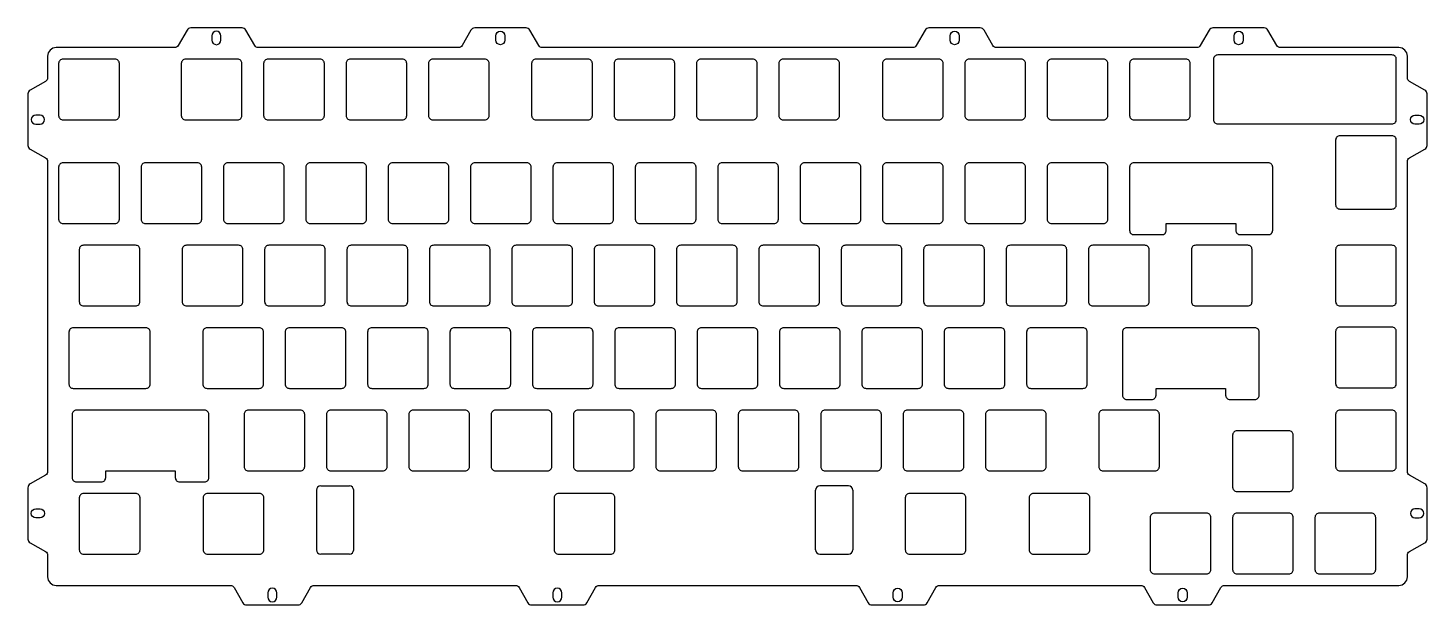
# Model space of a CAD drawing. Header units: millimetres. Extents: x 512 to 835, y 148 to 281.
import ezdxf

# ---------------------------------------------------------------- set-up
doc = ezdxf.new("R2010")
doc.units = ezdxf.units.MM

msp = doc.modelspace()

# ---------------------------------------------------------------- linework, layer by layer
at = {"linetype": 'Continuous'}
for p, q in [((579.5, 175.16), (586.1, 175.16)), ((701.22, 175.16), (694.62, 175.16)), ((578.5, 174.16), (578.5, 160.41)), ((587.1, 160.41), (587.1, 174.16)), ((693.62, 160.41), (693.62, 174.16)), ((702.22, 174.16), (702.22, 160.41))]:
    msp.add_line(p, q, dxfattribs=at)
for p, q in [((586.1, 159.41), (579.5, 159.41)), ((694.62, 159.41), (701.22, 159.41))]:
    msp.add_line(p, q)
for points in [[(706.65, 147.69), (718.49, 147.69, 0.267949), (719.36, 148.19), (721.39, 151.71, -0.267949), (722.26, 152.21), (768.63, 152.21, -0.267949), (769.5, 151.71), (771.53, 148.19, 0.267949), (772.4, 147.69), (784.24, 147.69, 0.267949), (785.11, 148.19), (787.14, 151.71, -0.267949), (788.01, 152.21), (828.13, 152.21, 0.414214), (830.13, 154.21), (830.13, 159.12, -0.267949), (830.63, 159.99), (834.16, 162.02, 0.267949), (834.66, 162.89), (834.66, 174.73, 0.267949), (834.16, 175.6), (830.63, 177.64, -0.267949), (830.13, 178.5), (830.13, 249.87, -0.267949), (830.63, 250.74), (834.16, 252.77, 0.267949), (834.66, 253.64), (834.66, 265.48, 0.267949), (834.16, 266.35), (830.63, 268.39, -0.267949), (830.13, 269.25), (830.13, 274.16, 0.414214), (828.13, 276.16), (800.89, 276.16, -0.267949), (800.02, 276.66), (797.98, 280.19, 0.267949), (797.12, 280.69), (785.27, 280.69, 0.267949), (784.41, 280.19), (782.37, 276.66, -0.267949), (781.51, 276.16), (735.39, 276.16, -0.267949), (734.52, 276.66), (732.48, 280.19, 0.267949), (731.62, 280.69), (719.77, 280.69, 0.267949), (718.91, 280.19), (716.87, 276.66, -0.267949), (716.01, 276.16), (630.64, 276.16, -0.267949), (629.77, 276.66), (627.73, 280.19, 0.267949), (626.87, 280.69), (615.02, 280.69, 0.267949), (614.16, 280.19), (612.12, 276.66, -0.267949), (611.26, 276.16), (565.14, 276.16, -0.267949), (564.27, 276.66), (562.23, 280.19, 0.267949), (561.37, 280.69), (549.52, 280.69, 0.267949), (548.66, 280.19), (546.62, 276.66, -0.267949), (545.76, 276.16), (518.51, 276.16, 0.414214), (516.51, 274.16), (516.51, 269.25, -0.267949), (516.01, 268.39), (512.48, 266.35, 0.267949), (511.98, 265.48), (511.98, 253.64, 0.267949), (512.48, 252.77), (516.01, 250.74, -0.267949), (516.51, 249.87), (516.51, 178.5, -0.267949), (516.01, 177.64), (512.48, 175.6, 0.267949), (511.98, 174.73), (511.98, 162.89, 0.267949), (512.48, 162.02), (516.01, 159.99, -0.267949), (516.51, 159.12), (516.51, 154.21, 0.414214), (518.51, 152.21), (558.63, 152.21, -0.267949), (559.5, 151.71), (561.53, 148.19, 0.267949), (562.4, 147.69), (574.24, 147.69, 0.267949), (575.11, 148.19), (577.14, 151.71, -0.267949), (578.01, 152.21), (624.38, 152.21, -0.267949), (625.25, 151.71), (627.28, 148.19, 0.267949), (628.15, 147.69), (639.99, 147.69, 0.267949), (640.86, 148.19), (642.89, 151.71, -0.267949), (643.76, 152.21), (702.88, 152.21, -0.267949), (703.75, 151.71), (705.78, 148.19, 0.267949)], [(554.4, 278.89), (554.4, 277.89, 1), (556.5, 277.89), (556.5, 278.89, 1)], [(622, 278.89), (622, 277.89, -1), (619.9, 277.89), (619.9, 278.89, -1)], [(726.75, 278.89), (726.75, 277.89, -1), (724.65, 277.89), (724.65, 278.89, -1)], [(792.25, 278.89), (792.25, 277.89, -1), (790.15, 277.89), (790.15, 278.89, -1)], [(827.58, 259.57), (827.58, 273.47, 0.414214), (826.58, 274.47), (786.41, 274.47, 0.414214), (785.41, 273.47), (785.41, 259.57, 0.414214), (786.41, 258.57), (826.58, 258.57, 0.414214)], [(520.06, 259.52), (532.06, 259.52, 0.414214), (533.06, 260.52), (533.06, 272.52, 0.414214), (532.06, 273.52), (520.06, 273.52, 0.414214), (519.06, 272.52), (519.06, 260.52, 0.414214)], [(548.34, 259.52), (560.34, 259.52, 0.414214), (561.34, 260.52), (561.34, 272.52, 0.414214), (560.34, 273.52), (548.34, 273.52, 0.414214), (547.34, 272.52), (547.34, 260.52, 0.414214)], [(567.34, 259.52), (579.34, 259.52, 0.414214), (580.34, 260.52), (580.34, 272.52, 0.414214), (579.34, 273.52), (567.34, 273.52, 0.414214), (566.34, 272.52), (566.34, 260.52, 0.414214)], [(586.34, 259.52), (598.34, 259.52, 0.414214), (599.34, 260.52), (599.34, 272.52, 0.414214), (598.34, 273.52), (586.34, 273.52, 0.414214), (585.34, 272.52), (585.34, 260.52, 0.414214)], [(605.34, 259.52), (617.34, 259.52, 0.414214), (618.34, 260.52), (618.34, 272.52, 0.414214), (617.34, 273.52), (605.34, 273.52, 0.414214), (604.34, 272.52), (604.34, 260.52, 0.414214)], [(629.15, 259.52), (641.15, 259.52, 0.414214), (642.15, 260.52), (642.15, 272.52, 0.414214), (641.15, 273.52), (629.15, 273.52, 0.414214), (628.15, 272.52), (628.15, 260.52, 0.414214)], [(648.15, 259.52), (660.15, 259.52, 0.414214), (661.15, 260.52), (661.15, 272.52, 0.414214), (660.15, 273.52), (648.15, 273.52, 0.414214), (647.15, 272.52), (647.15, 260.52, 0.414214)], [(667.15, 259.52), (679.15, 259.52, 0.414214), (680.15, 260.52), (680.15, 272.52, 0.414214), (679.15, 273.52), (667.15, 273.52, 0.414214), (666.15, 272.52), (666.15, 260.52, 0.414214)], [(686.15, 259.52), (698.15, 259.52, 0.414214), (699.15, 260.52), (699.15, 272.52, 0.414214), (698.15, 273.52), (686.15, 273.52, 0.414214), (685.15, 272.52), (685.15, 260.52, 0.414214)], [(710.06, 259.52), (722.06, 259.52, 0.414214), (723.06, 260.52), (723.06, 272.52, 0.414214), (722.06, 273.52), (710.06, 273.52, 0.414214), (709.06, 272.52), (709.06, 260.52, 0.414214)], [(729.06, 259.52), (741.06, 259.52, 0.414214), (742.06, 260.52), (742.06, 272.52, 0.414214), (741.06, 273.52), (729.06, 273.52, 0.414214), (728.06, 272.52), (728.06, 260.52, 0.414214)], [(748.06, 259.52), (760.06, 259.52, 0.414214), (761.06, 260.52), (761.06, 272.52, 0.414214), (760.06, 273.52), (748.06, 273.52, 0.414214), (747.06, 272.52), (747.06, 260.52, 0.414214)], [(767.06, 259.52), (779.06, 259.52, 0.414214), (780.06, 260.52), (780.06, 272.52, 0.414214), (779.06, 273.52), (767.06, 273.52, 0.414214), (766.06, 272.52), (766.06, 260.52, 0.414214)], [(513.78, 258.51), (514.78, 258.51, 1), (514.78, 260.61), (513.78, 260.61, 1)], [(832.86, 258.51), (831.86, 258.51, -1), (831.86, 260.61), (832.86, 260.61, -1)], [(813.58, 254.86), (813.58, 239.96, 0.414214), (814.58, 238.96), (826.58, 238.96, 0.414214), (827.58, 239.96), (827.58, 254.86, 0.414214), (826.58, 255.86), (814.58, 255.86, 0.414214)], [(520.06, 235.61), (532.06, 235.61, 0.414214), (533.06, 236.61), (533.06, 248.61, 0.414214), (532.06, 249.61), (520.06, 249.61, 0.414214), (519.06, 248.61), (519.06, 236.61, 0.414214)], [(539.06, 235.61), (551.06, 235.61, 0.414214), (552.06, 236.61), (552.06, 248.61, 0.414214), (551.06, 249.61), (539.06, 249.61, 0.414214), (538.06, 248.61), (538.06, 236.61, 0.414214)], [(558.06, 235.61), (570.06, 235.61, 0.414214), (571.06, 236.61), (571.06, 248.61, 0.414214), (570.06, 249.61), (558.06, 249.61, 0.414214), (557.06, 248.61), (557.06, 236.61, 0.414214)], [(577.06, 235.61), (589.06, 235.61, 0.414214), (590.06, 236.61), (590.06, 248.61, 0.414214), (589.06, 249.61), (577.06, 249.61, 0.414214), (576.06, 248.61), (576.06, 236.61, 0.414214)], [(596.06, 235.61), (608.06, 235.61, 0.414214), (609.06, 236.61), (609.06, 248.61, 0.414214), (608.06, 249.61), (596.06, 249.61, 0.414214), (595.06, 248.61), (595.06, 236.61, 0.414214)], [(615.06, 235.61), (627.06, 235.61, 0.414214), (628.06, 236.61), (628.06, 248.61, 0.414214), (627.06, 249.61), (615.06, 249.61, 0.414214), (614.06, 248.61), (614.06, 236.61, 0.414214)], [(634.06, 235.61), (646.06, 235.61, 0.414214), (647.06, 236.61), (647.06, 248.61, 0.414214), (646.06, 249.61), (634.06, 249.61, 0.414214), (633.06, 248.61), (633.06, 236.61, 0.414214)], [(653.06, 235.61), (665.06, 235.61, 0.414214), (666.06, 236.61), (666.06, 248.61, 0.414214), (665.06, 249.61), (653.06, 249.61, 0.414214), (652.06, 248.61), (652.06, 236.61, 0.414214)], [(672.06, 235.61), (684.06, 235.61, 0.414214), (685.06, 236.61), (685.06, 248.61, 0.414214), (684.06, 249.61), (672.06, 249.61, 0.414214), (671.06, 248.61), (671.06, 236.61, 0.414214)], [(691.06, 235.61), (703.06, 235.61, 0.414214), (704.06, 236.61), (704.06, 248.61, 0.414214), (703.06, 249.61), (691.06, 249.61, 0.414214), (690.06, 248.61), (690.06, 236.61, 0.414214)], [(710.06, 235.61), (722.06, 235.61, 0.414214), (723.06, 236.61), (723.06, 248.61, 0.414214), (722.06, 249.61), (710.06, 249.61, 0.414214), (709.06, 248.61), (709.06, 236.61, 0.414214)], [(729.06, 235.61), (741.06, 235.61, 0.414214), (742.06, 236.61), (742.06, 248.61, 0.414214), (741.06, 249.61), (729.06, 249.61, 0.414214), (728.06, 248.61), (728.06, 236.61, 0.414214)], [(748.06, 235.61), (760.06, 235.61, 0.414214), (761.06, 236.61), (761.06, 248.61, 0.414214), (760.06, 249.61), (748.06, 249.61, 0.414214), (747.06, 248.61), (747.06, 236.61, 0.414214)], [(798.06, 249.61), (767.06, 249.61, 0.414214), (766.06, 248.61), (766.06, 234.05, 0.414214), (767.06, 233.05), (773.53, 233.05, 0.414214), (774.53, 234.05), (774.53, 235.61), (790.58, 235.61), (790.58, 234.05, 0.414214), (791.58, 233.05), (798.06, 233.05, 0.414214), (799.06, 234.05), (799.06, 248.61, 0.414214)], [(524.81, 216.61), (536.81, 216.61, 0.414214), (537.81, 217.61), (537.81, 229.61, 0.414214), (536.81, 230.61), (524.81, 230.61, 0.414214), (523.81, 229.61), (523.81, 217.61, 0.414214)], [(548.56, 216.61), (560.56, 216.61, 0.414214), (561.56, 217.61), (561.56, 229.61, 0.414214), (560.56, 230.61), (548.56, 230.61, 0.414214), (547.56, 229.61), (547.56, 217.61, 0.414214)], [(567.56, 216.61), (579.56, 216.61, 0.414214), (580.56, 217.61), (580.56, 229.61, 0.414214), (579.56, 230.61), (567.56, 230.61, 0.414214), (566.56, 229.61), (566.56, 217.61, 0.414214)], [(586.56, 216.61), (598.56, 216.61, 0.414214), (599.56, 217.61), (599.56, 229.61, 0.414214), (598.56, 230.61), (586.56, 230.61, 0.414214), (585.56, 229.61), (585.56, 217.61, 0.414214)], [(605.56, 216.61), (617.56, 216.61, 0.414214), (618.56, 217.61), (618.56, 229.61, 0.414214), (617.56, 230.61), (605.56, 230.61, 0.414214), (604.56, 229.61), (604.56, 217.61, 0.414214)], [(624.56, 216.61), (636.56, 216.61, 0.414214), (637.56, 217.61), (637.56, 229.61, 0.414214), (636.56, 230.61), (624.56, 230.61, 0.414214), (623.56, 229.61), (623.56, 217.61, 0.414214)], [(643.56, 216.61), (655.56, 216.61, 0.414214), (656.56, 217.61), (656.56, 229.61, 0.414214), (655.56, 230.61), (643.56, 230.61, 0.414214), (642.56, 229.61), (642.56, 217.61, 0.414214)], [(662.56, 216.61), (674.56, 216.61, 0.414214), (675.56, 217.61), (675.56, 229.61, 0.414214), (674.56, 230.61), (662.56, 230.61, 0.414214), (661.56, 229.61), (661.56, 217.61, 0.414214)], [(681.56, 216.61), (693.56, 216.61, 0.414214), (694.56, 217.61), (694.56, 229.61, 0.414214), (693.56, 230.61), (681.56, 230.61, 0.414214), (680.56, 229.61), (680.56, 217.61, 0.414214)], [(700.56, 216.61), (712.56, 216.61, 0.414214), (713.56, 217.61), (713.56, 229.61, 0.414214), (712.56, 230.61), (700.56, 230.61, 0.414214), (699.56, 229.61), (699.56, 217.61, 0.414214)], [(719.56, 216.61), (731.56, 216.61, 0.414214), (732.56, 217.61), (732.56, 229.61, 0.414214), (731.56, 230.61), (719.56, 230.61, 0.414214), (718.56, 229.61), (718.56, 217.61, 0.414214)], [(738.56, 216.61), (750.56, 216.61, 0.414214), (751.56, 217.61), (751.56, 229.61, 0.414214), (750.56, 230.61), (738.56, 230.61, 0.414214), (737.56, 229.61), (737.56, 217.61, 0.414214)], [(757.56, 216.61), (769.56, 216.61, 0.414214), (770.56, 217.61), (770.56, 229.61, 0.414214), (769.56, 230.61), (757.56, 230.61, 0.414214), (756.56, 229.61), (756.56, 217.61, 0.414214)], [(781.31, 216.61), (793.31, 216.61, 0.414214), (794.31, 217.61), (794.31, 229.61, 0.414214), (793.31, 230.61), (781.31, 230.61, 0.414214), (780.31, 229.61), (780.31, 217.61, 0.414214)], [(814.58, 216.61), (826.58, 216.61, 0.414214), (827.58, 217.61), (827.58, 229.61, 0.414214), (826.58, 230.61), (814.58, 230.61, 0.414214), (813.58, 229.61), (813.58, 217.61, 0.414214)], [(521.43, 210.61), (521.43, 198.61, 0.414214), (522.43, 197.61), (539.18, 197.61, 0.414214), (540.18, 198.61), (540.18, 210.61, 0.414214), (539.18, 211.61), (522.43, 211.61, 0.414214)], [(553.31, 197.61), (565.31, 197.61, 0.414214), (566.31, 198.61), (566.31, 210.61, 0.414214), (565.31, 211.61), (553.31, 211.61, 0.414214), (552.31, 210.61), (552.31, 198.61, 0.414214)], [(572.31, 197.61), (584.31, 197.61, 0.414214), (585.31, 198.61), (585.31, 210.61, 0.414214), (584.31, 211.61), (572.31, 211.61, 0.414214), (571.31, 210.61), (571.31, 198.61, 0.414214)], [(591.31, 197.61), (603.31, 197.61, 0.414214), (604.31, 198.61), (604.31, 210.61, 0.414214), (603.31, 211.61), (591.31, 211.61, 0.414214), (590.31, 210.61), (590.31, 198.61, 0.414214)], [(610.31, 197.61), (622.31, 197.61, 0.414214), (623.31, 198.61), (623.31, 210.61, 0.414214), (622.31, 211.61), (610.31, 211.61, 0.414214), (609.31, 210.61), (609.31, 198.61, 0.414214)], [(629.31, 197.61), (641.31, 197.61, 0.414214), (642.31, 198.61), (642.31, 210.61, 0.414214), (641.31, 211.61), (629.31, 211.61, 0.414214), (628.31, 210.61), (628.31, 198.61, 0.414214)], [(648.31, 197.61), (660.31, 197.61, 0.414214), (661.31, 198.61), (661.31, 210.61, 0.414214), (660.31, 211.61), (648.31, 211.61, 0.414214), (647.31, 210.61), (647.31, 198.61, 0.414214)], [(667.31, 197.61), (679.31, 197.61, 0.414214), (680.31, 198.61), (680.31, 210.61, 0.414214), (679.31, 211.61), (667.31, 211.61, 0.414214), (666.31, 210.61), (666.31, 198.61, 0.414214)], [(686.31, 197.61), (698.31, 197.61, 0.414214), (699.31, 198.61), (699.31, 210.61, 0.414214), (698.31, 211.61), (686.31, 211.61, 0.414214), (685.31, 210.61), (685.31, 198.61, 0.414214)], [(705.31, 197.61), (717.31, 197.61, 0.414214), (718.31, 198.61), (718.31, 210.61, 0.414214), (717.31, 211.61), (705.31, 211.61, 0.414214), (704.31, 210.61), (704.31, 198.61, 0.414214)], [(724.31, 197.61), (736.31, 197.61, 0.414214), (737.31, 198.61), (737.31, 210.61, 0.414214), (736.31, 211.61), (724.31, 211.61, 0.414214), (723.31, 210.61), (723.31, 198.61, 0.414214)], [(743.31, 197.61), (755.31, 197.61, 0.414214), (756.31, 198.61), (756.31, 210.61, 0.414214), (755.31, 211.61), (743.31, 211.61, 0.414214), (742.31, 210.61), (742.31, 198.61, 0.414214)], [(788.21, 196.05, 0.414214), (789.21, 195.05), (794.96, 195.05, 0.414214), (795.96, 196.05), (795.96, 210.61, 0.414214), (794.96, 211.61), (765.41, 211.61, 0.414214), (764.41, 210.61), (764.41, 196.05, 0.414214), (765.41, 195.05), (771.16, 195.05, 0.414214), (772.16, 196.05), (772.16, 197.61), (788.21, 197.61)], [(814.58, 197.72), (826.58, 197.72, 0.414214), (827.58, 198.72), (827.58, 210.72, 0.414214), (826.58, 211.72), (814.58, 211.72, 0.414214), (813.58, 210.72), (813.58, 198.72, 0.414214)], [(545.96, 177.05, 0.414214), (546.96, 176.05), (552.71, 176.05, 0.414214), (553.71, 177.05), (553.71, 191.61, 0.414214), (552.71, 192.61), (523.16, 192.61, 0.414214), (522.16, 191.61), (522.16, 177.05, 0.414214), (523.16, 176.05), (528.91, 176.05, 0.414214), (529.91, 177.05), (529.91, 178.61), (545.96, 178.61)], [(562.81, 178.61), (574.81, 178.61, 0.414214), (575.81, 179.61), (575.81, 191.61, 0.414214), (574.81, 192.61), (562.81, 192.61, 0.414214), (561.81, 191.61), (561.81, 179.61, 0.414214)], [(581.81, 178.61), (593.81, 178.61, 0.414214), (594.81, 179.61), (594.81, 191.61, 0.414214), (593.81, 192.61), (581.81, 192.61, 0.414214), (580.81, 191.61), (580.81, 179.61, 0.414214)], [(600.81, 178.61), (612.81, 178.61, 0.414214), (613.81, 179.61), (613.81, 191.61, 0.414214), (612.81, 192.61), (600.81, 192.61, 0.414214), (599.81, 191.61), (599.81, 179.61, 0.414214)], [(619.81, 178.61), (631.81, 178.61, 0.414214), (632.81, 179.61), (632.81, 191.61, 0.414214), (631.81, 192.61), (619.81, 192.61, 0.414214), (618.81, 191.61), (618.81, 179.61, 0.414214)], [(638.81, 178.61), (650.81, 178.61, 0.414214), (651.81, 179.61), (651.81, 191.61, 0.414214), (650.81, 192.61), (638.81, 192.61, 0.414214), (637.81, 191.61), (637.81, 179.61, 0.414214)], [(657.81, 178.61), (669.81, 178.61, 0.414214), (670.81, 179.61), (670.81, 191.61, 0.414214), (669.81, 192.61), (657.81, 192.61, 0.414214), (656.81, 191.61), (656.81, 179.61, 0.414214)], [(676.81, 178.61), (688.81, 178.61, 0.414214), (689.81, 179.61), (689.81, 191.61, 0.414214), (688.81, 192.61), (676.81, 192.61, 0.414214), (675.81, 191.61), (675.81, 179.61, 0.414214)], [(695.81, 178.61), (707.81, 178.61, 0.414214), (708.81, 179.61), (708.81, 191.61, 0.414214), (707.81, 192.61), (695.81, 192.61, 0.414214), (694.81, 191.61), (694.81, 179.61, 0.414214)], [(714.81, 178.61), (726.81, 178.61, 0.414214), (727.81, 179.61), (727.81, 191.61, 0.414214), (726.81, 192.61), (714.81, 192.61, 0.414214), (713.81, 191.61), (713.81, 179.61, 0.414214)], [(733.81, 178.61), (745.81, 178.61, 0.414214), (746.81, 179.61), (746.81, 191.61, 0.414214), (745.81, 192.61), (733.81, 192.61, 0.414214), (732.81, 191.61), (732.81, 179.61, 0.414214)], [(759.93, 178.61), (771.93, 178.61, 0.414214), (772.93, 179.61), (772.93, 191.61, 0.414214), (771.93, 192.61), (759.93, 192.61, 0.414214), (758.93, 191.61), (758.93, 179.61, 0.414214)], [(814.58, 178.61), (826.58, 178.61, 0.414214), (827.58, 179.61), (827.58, 191.61, 0.414214), (826.58, 192.61), (814.58, 192.61, 0.414214), (813.58, 191.61), (813.58, 179.61, 0.414214)], [(790.82, 173.85), (802.82, 173.85, 0.414214), (803.82, 174.85), (803.82, 186.85, 0.414214), (802.82, 187.85), (790.82, 187.85, 0.414214), (789.82, 186.85), (789.82, 174.85, 0.414214)], [(524.82, 159.41), (536.82, 159.41, 0.414214), (537.82, 160.41), (537.82, 172.41, 0.414214), (536.82, 173.41), (524.82, 173.41, 0.414214), (523.82, 172.41), (523.82, 160.41, 0.414214)], [(553.4, 159.41), (565.4, 159.41, 0.414214), (566.4, 160.41), (566.4, 172.41, 0.414214), (565.4, 173.41), (553.4, 173.41, 0.414214), (552.4, 172.41), (552.4, 160.41, 0.414214)], [(634.36, 159.41), (646.36, 159.41, 0.414214), (647.36, 160.41), (647.36, 172.41, 0.414214), (646.36, 173.41), (634.36, 173.41, 0.414214), (633.36, 172.41), (633.36, 160.41, 0.414214)], [(715.32, 159.41), (727.32, 159.41, 0.414214), (728.32, 160.41), (728.32, 172.41, 0.414214), (727.32, 173.41), (715.32, 173.41, 0.414214), (714.32, 172.41), (714.32, 160.41, 0.414214)], [(743.9, 159.41), (755.9, 159.41, 0.414214), (756.9, 160.41), (756.9, 172.41, 0.414214), (755.9, 173.41), (743.9, 173.41, 0.414214), (742.9, 172.41), (742.9, 160.41, 0.414214)], [(513.78, 169.86), (514.78, 169.86, -1), (514.78, 167.76), (513.78, 167.76, -1)], [(771.82, 154.85), (783.82, 154.85, 0.414214), (784.82, 155.85), (784.82, 167.85, 0.414214), (783.82, 168.85), (771.82, 168.85, 0.414214), (770.82, 167.85), (770.82, 155.85, 0.414214)], [(790.82, 154.85), (802.82, 154.85, 0.414214), (803.82, 155.85), (803.82, 167.85, 0.414214), (802.82, 168.85), (790.82, 168.85, 0.414214), (789.82, 167.85), (789.82, 155.85, 0.414214)], [(809.82, 154.85), (821.82, 154.85, 0.414214), (822.82, 155.85), (822.82, 167.85, 0.414214), (821.82, 168.85), (809.82, 168.85, 0.414214), (808.82, 167.85), (808.82, 155.85, 0.414214)], [(832.86, 169.86), (831.86, 169.86, 1), (831.86, 167.76), (832.86, 167.76, 1)], [(569.37, 149.49), (569.37, 150.49, 1), (567.27, 150.49), (567.27, 149.49, 1)], [(635.12, 149.49), (635.12, 150.49, 1), (633.02, 150.49), (633.02, 149.49, 1)], [(711.52, 149.49), (711.52, 150.49, -1), (713.62, 150.49), (713.62, 149.49, -1)], [(777.27, 149.49), (777.27, 150.49, -1), (779.37, 150.49), (779.37, 149.49, -1)]]:
    msp.add_lwpolyline(points, format="xyb", close=True)
for centre, start, end in [((579.5, 174.16), 90, 180), ((586.1, 174.16), 0, 90), ((694.62, 174.16), 90, 180), ((701.22, 174.16), 0, 90)]:
    msp.add_arc(centre, 1, start, end, dxfattribs=at)
for centre, start, end in [((579.5, 160.41), 180, 270), ((586.1, 160.41), 270, 0), ((694.62, 160.41), 180, 270), ((701.22, 160.41), 270, 0)]:
    msp.add_arc(centre, 1, start, end)

doc.saveas('drawing.dxf')
